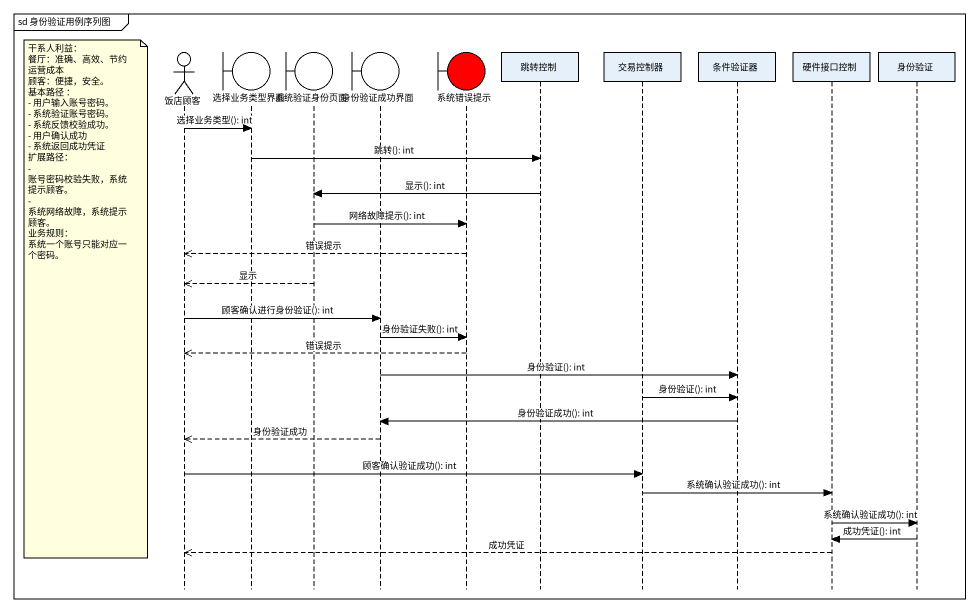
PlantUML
@startuml
mainframe sd 身份验证用例序列图
hide footbox
actor 饭店顾客
boundary 选择业务类型界面
boundary 系统验证身份页面
boundary 身份验证成功界面
boundary 系统错误提示 #FF0000
participant 跳转控制
participant 交易控制器
participant 条件验证器
participant 硬件接口控制
participant 身份验证

饭店顾客 -> 选择业务类型界面 : 选择业务类型(): int
选择业务类型界面 -> 跳转控制 : 跳转(): int
跳转控制 -> 系统验证身份页面 : 显示(): int
系统验证身份页面 -> 系统错误提示 : 网络故障提示(): int
系统错误提示 -->> 饭店顾客 : 错误提示
系统验证身份页面 -->> 饭店顾客 : 显示
note left of 饭店顾客
  干系人利益：
  餐厅：准确、高效、节约运营成本
  顾客：便捷，安全。
  基本路径 ：
  - 用户输入账号密码。
  - 系统验证账号密码。
  - 系统反馈校验成功。
  - 用户确认成功
  - 系统返回成功凭证
  扩展路径：
  - 账号密码校验失败，系统提示顾客。
  - 系统网络故障，系统提示顾客。
  业务规则：
  系统一个账号只能对应一个密码。
end note
饭店顾客 -> 身份验证成功界面 : 顾客确认进行身份验证(): int
身份验证成功界面 -> 系统错误提示 : 身份验证失败(): int
系统错误提示 -->> 饭店顾客 : 错误提示
身份验证成功界面 -> 条件验证器 : 身份验证(): int
交易控制器 -> 条件验证器 : 身份验证(): int
条件验证器 -> 身份验证成功界面 : 身份验证成功(): int
身份验证成功界面 -->> 饭店顾客 : 身份验证成功
饭店顾客 -> 交易控制器 : 顾客确认验证成功(): int
交易控制器 -> 硬件接口控制 : 系统确认验证成功(): int
硬件接口控制 -> 身份验证 : 系统确认验证成功(): int
身份验证 -> 硬件接口控制 : 成功凭证(): int
硬件接口控制 -->> 饭店顾客 : 成功凭证
@enduml
